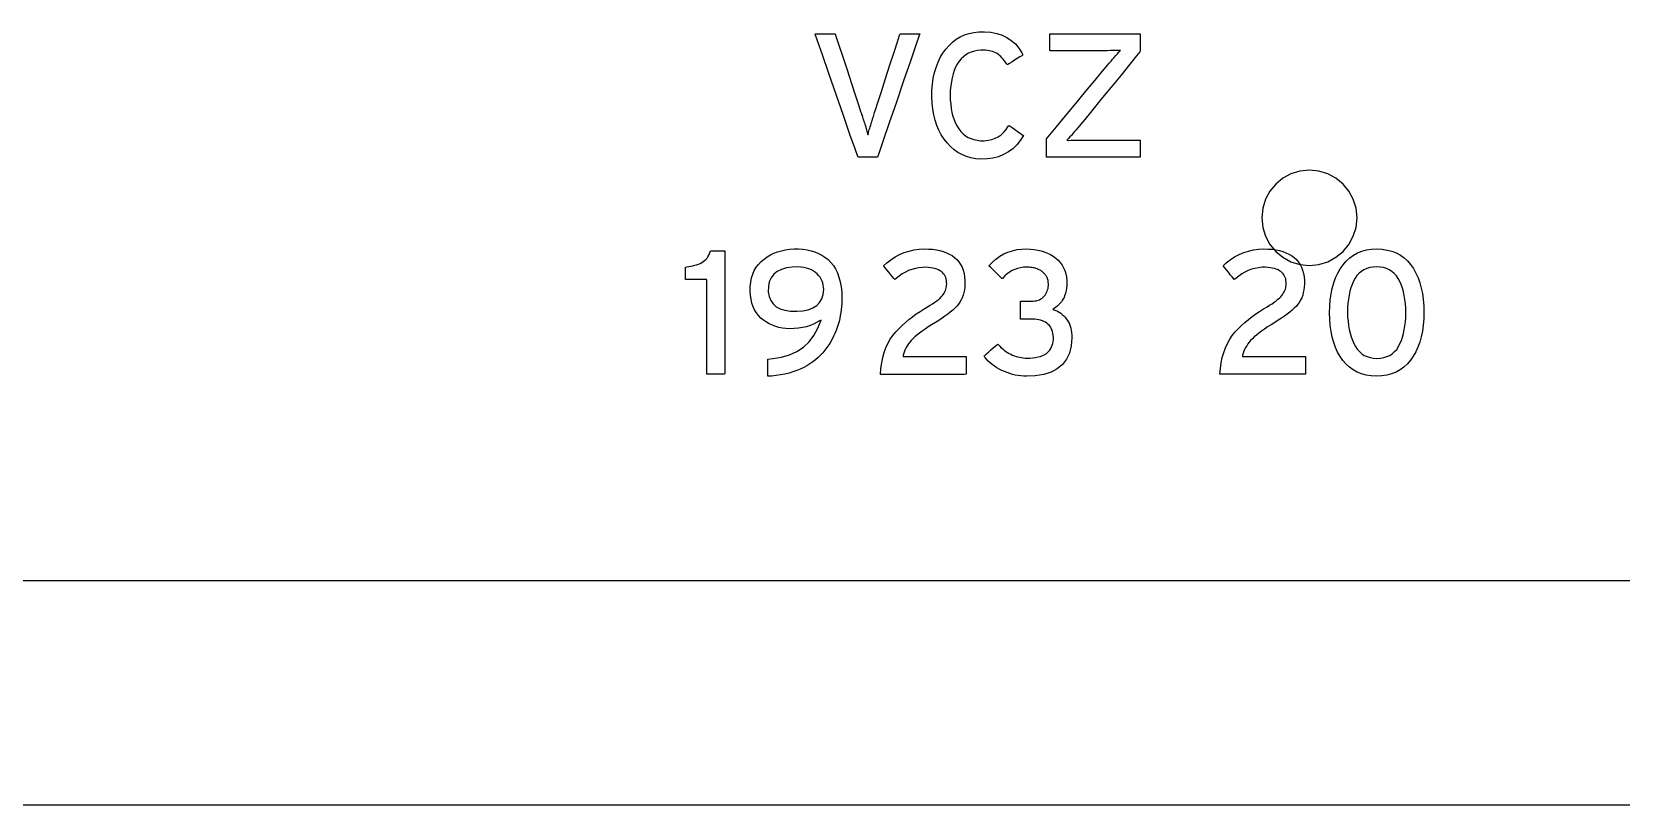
# Model space of a CAD drawing. Extents: x 1 to 47.7, y 0.2 to 33.3.
# Drawn here: x 35.54 to 36.791, y 10.156 to 10.765 of the extents above; entities that cross this region are included whole.
import ezdxf

# ---------------------------------------------------------------- set-up
doc = ezdxf.new("R2010")
doc.units = 0
doc.header["$MEASUREMENT"] = 0
for name, color, linetype in [('1_1__SCREW_TERMINAL_BLOCK_', 7, 'CONTINUOUS'), ('1_2__CONNECTORIZED_RELAY__', 7, 'CONTINUOUS'), ('4_0_____DWG', 7, 'CONTINUOUS')]:
    doc.layers.add(name, color=color, linetype=linetype)

msp = doc.modelspace()

# ---------------------------------------------------------------- linework, layer by layer
at = {"layer": '1_1__SCREW_TERMINAL_BLOCK_'}
for points in [[(36.0715, 10.4954), (36.0715, 10.4982), (36.0715, 10.5058), (36.0715, 10.5167), (36.0715, 10.5293), (36.0715, 10.5424), (36.0715, 10.5543), (36.0715, 10.5637), (36.0715, 10.5691), (36.0713, 10.5699), (36.0701, 10.5699), (36.068, 10.5699), (36.0653, 10.5699), (36.0624, 10.5699), (36.0596, 10.5699), (36.0571, 10.5699), (36.0554, 10.5699), (36.0548, 10.5699), (36.0548, 10.5703), (36.0548, 10.5713), (36.0548, 10.5728), (36.0548, 10.5745), (36.0548, 10.5762), (36.0548, 10.5778), (36.0548, 10.5791), (36.0548, 10.5798), (36.0557, 10.58), (36.0574, 10.5802), (36.059, 10.5804), (36.0606, 10.5808), (36.0621, 10.5812), (36.0635, 10.5816), (36.0649, 10.5821), (36.0663, 10.5827), (36.0676, 10.5834), (36.0687, 10.5841), (36.0698, 10.5849), (36.0708, 10.5858), (36.0717, 10.5868), (36.0724, 10.5879), (36.0731, 10.5891), (36.0736, 10.5904), (36.074, 10.5918), (36.0743, 10.5925), (36.0751, 10.5925), (36.0766, 10.5925), (36.0784, 10.5925), (36.0804, 10.5925), (36.0824, 10.5925), (36.084, 10.5925), (36.0852, 10.5925), (36.0856, 10.5925), (36.0856, 10.5888), (36.0856, 10.5789), (36.0856, 10.5648), (36.0856, 10.5482), (36.0856, 10.5312), (36.0856, 10.5156), (36.0856, 10.5034), (36.0856, 10.4963), (36.0855, 10.4954), (36.0844, 10.4954), (36.0827, 10.4954), (36.0804, 10.4954), (36.0779, 10.4954), (36.0755, 10.4954), (36.0735, 10.4954), (36.072, 10.4954)], [(36.1778, 10.5553), (36.1778, 10.5531), (36.1777, 10.5509), (36.1775, 10.5486), (36.1773, 10.5463), (36.1769, 10.544), (36.1766, 10.5417), (36.1761, 10.5394), (36.1756, 10.537), (36.1749, 10.5346), (36.1742, 10.5322), (36.1733, 10.5299), (36.1723, 10.5276), (36.1713, 10.5253), (36.1701, 10.523), (36.1689, 10.5208), (36.1675, 10.5186), (36.166, 10.5164), (36.1645, 10.5143), (36.1628, 10.5123), (36.1611, 10.5104), (36.1591, 10.5086), (36.1571, 10.5068), (36.155, 10.5052), (36.1527, 10.5036), (36.1503, 10.5021), (36.1478, 10.5007), (36.1451, 10.4994), (36.1423, 10.4983), (36.1393, 10.4972), (36.1362, 10.4963), (36.1329, 10.4955), (36.1296, 10.4949), (36.126, 10.4944), (36.1224, 10.494), (36.1195, 10.4938), (36.1195, 10.4945), (36.1195, 10.496), (36.1195, 10.4981), (36.1195, 10.5004), (36.1195, 10.5027), (36.1195, 10.5048), (36.1195, 10.5065), (36.1195, 10.5074), (36.1235, 10.5078), (36.1304, 10.5089), (36.1367, 10.5107), (36.1424, 10.5133), (36.1475, 10.5168), (36.152, 10.5209), (36.1558, 10.5259), (36.159, 10.5316), (36.1616, 10.538), (36.1602, 10.5376), (36.1579, 10.5361), (36.1555, 10.5348), (36.1528, 10.5337), (36.15, 10.5328), (36.1469, 10.5321), (36.1437, 10.5316), (36.1403, 10.5314), (36.1367, 10.5313), (36.1338, 10.5314), (36.131, 10.5318), (36.1283, 10.5323), (36.1257, 10.533), (36.1231, 10.534), (36.1207, 10.5351), (36.1184, 10.5364), (36.1162, 10.5379), (36.1141, 10.5397), (36.1122, 10.5416), (36.1105, 10.5437), (36.1091, 10.5461), (36.1079, 10.5486), (36.107, 10.5514), (36.1063, 10.5544), (36.1058, 10.5575), (36.1056, 10.5609), (36.1057, 10.5645), (36.1061, 10.568), (36.1068, 10.5712), (36.1077, 10.5742), (36.1089, 10.577), (36.1104, 10.5796), (36.1122, 10.5819), (36.1142, 10.5841), (36.1166, 10.586), (36.119, 10.5878), (36.1216, 10.5893), (36.1243, 10.5907), (36.1272, 10.5918), (36.1303, 10.5927), (36.1334, 10.5934), (36.1368, 10.5938), (36.1402, 10.5941), (36.1438, 10.5941), (36.1472, 10.5939), (36.1505, 10.5934), (36.1536, 10.5927), (36.1565, 10.5918), (36.1593, 10.5906), (36.162, 10.5892), (36.1645, 10.5876), (36.1669, 10.5857), (36.1691, 10.5835), (36.1711, 10.5811), (36.1728, 10.5783), (36.1743, 10.5752), (36.1755, 10.5719), (36.1765, 10.5682), (36.1772, 10.5642), (36.1777, 10.5599)], [(36.4754, 10.4954), (36.4758, 10.5), (36.4764, 10.5044), (36.4773, 10.5086), (36.4784, 10.5126), (36.4798, 10.5163), (36.4814, 10.5197), (36.4832, 10.523), (36.4852, 10.526), (36.4875, 10.5287), (36.4899, 10.5313), (36.4925, 10.5338), (36.4951, 10.5362), (36.4979, 10.5385), (36.5007, 10.5408), (36.5036, 10.5429), (36.5067, 10.5449), (36.5098, 10.5469), (36.5126, 10.5485), (36.5146, 10.5497), (36.5165, 10.5509), (36.5182, 10.5521), (36.5197, 10.5533), (36.5211, 10.5544), (36.5223, 10.5554), (36.5234, 10.5564), (36.5243, 10.5574), (36.525, 10.5584), (36.5256, 10.5594), (36.5261, 10.5604), (36.5266, 10.5614), (36.527, 10.5624), (36.5272, 10.5634), (36.5274, 10.5645), (36.5276, 10.5656), (36.5276, 10.5667), (36.5276, 10.568), (36.5274, 10.5693), (36.5272, 10.5705), (36.5268, 10.5716), (36.5264, 10.5727), (36.5258, 10.5736), (36.5251, 10.5746), (36.5243, 10.5754), (36.5235, 10.5762), (36.5224, 10.5769), (36.5212, 10.5776), (36.5198, 10.5781), (36.5184, 10.5786), (36.5167, 10.579), (36.515, 10.5793), (36.5131, 10.5795), (36.511, 10.5796), (36.5086, 10.5796), (36.5058, 10.5793), (36.503, 10.5788), (36.5003, 10.5781), (36.4977, 10.5771), (36.4951, 10.5759), (36.4926, 10.5744), (36.4902, 10.5727), (36.4879, 10.5708), (36.4867, 10.57), (36.4861, 10.5708), (36.485, 10.5721), (36.4836, 10.5738), (36.4821, 10.5757), (36.4806, 10.5776), (36.4793, 10.5792), (36.4783, 10.5804), (36.4779, 10.5809), (36.4803, 10.5831), (36.4836, 10.5856), (36.487, 10.5878), (36.4905, 10.5897), (36.4942, 10.5912), (36.498, 10.5924), (36.5018, 10.5933), (36.5059, 10.5939), (36.51, 10.5941), (36.5133, 10.594), (36.5165, 10.5938), (36.5194, 10.5933), (36.5223, 10.5928), (36.5249, 10.592), (36.5274, 10.5911), (36.5297, 10.59), (36.5318, 10.5888), (36.5338, 10.5874), (36.5356, 10.5857), (36.5371, 10.5839), (36.5385, 10.5819), (36.5396, 10.5797), (36.5405, 10.5774), (36.5412, 10.5748), (36.5417, 10.5721), (36.5419, 10.5692), (36.542, 10.5665), (36.5418, 10.5641), (36.5416, 10.5618), (36.5411, 10.5597), (36.5406, 10.5576), (36.5399, 10.5557), (36.539, 10.5539), (36.538, 10.5522), (36.5369, 10.5506), (36.5356, 10.549), (36.534, 10.5475), (36.5324, 10.5459), (36.5305, 10.5444), (36.5285, 10.5428), (36.5263, 10.5411), (36.5239, 10.5395), (36.5214, 10.5379), (36.5187, 10.5362), (36.5158, 10.5344), (36.513, 10.5327), (36.5105, 10.531), (36.5082, 10.5294), (36.5061, 10.5278), (36.5042, 10.5263), (36.5025, 10.5248), (36.501, 10.5234), (36.4996, 10.5221), (36.4985, 10.5207), (36.4974, 10.5193), (36.4965, 10.5179), (36.4956, 10.5164), (36.4949, 10.515), (36.4943, 10.5135), (36.4937, 10.512), (36.4933, 10.5105), (36.4933, 10.5095), (36.4962, 10.5095), (36.5018, 10.5095), (36.5092, 10.5095), (36.5175, 10.5095), (36.5259, 10.5095), (36.5335, 10.5095), (36.5393, 10.5095), (36.5426, 10.5095), (36.5429, 10.5093), (36.5429, 10.5083), (36.5429, 10.5066), (36.5429, 10.5044), (36.5429, 10.502), (36.5429, 10.4997), (36.5429, 10.4976), (36.5429, 10.4961), (36.5429, 10.4954), (36.5414, 10.4954), (36.5358, 10.4954), (36.5269, 10.4954), (36.5162, 10.4954), (36.5047, 10.4954), (36.4937, 10.4954), (36.4843, 10.4954), (36.4778, 10.4954)], [(36.636, 10.5441), (36.6359, 10.539), (36.6355, 10.5341), (36.6348, 10.5294), (36.6339, 10.525), (36.6327, 10.5208), (36.6313, 10.5168), (36.6296, 10.5131), (36.6277, 10.5096), (36.6254, 10.5064), (36.623, 10.5035), (36.6203, 10.501), (36.6173, 10.4989), (36.6141, 10.4971), (36.6106, 10.4957), (36.6069, 10.4947), (36.6029, 10.4941), (36.5987, 10.4938), (36.5946, 10.4941), (36.5907, 10.4947), (36.587, 10.4957), (36.5836, 10.4971), (36.5804, 10.4988), (36.5774, 10.5009), (36.5747, 10.5034), (36.5723, 10.5063), (36.5701, 10.5095), (36.5681, 10.5129), (36.5664, 10.5166), (36.565, 10.5205), (36.5638, 10.5247), (36.5629, 10.5291), (36.5623, 10.5337), (36.5619, 10.5387), (36.5617, 10.5438), (36.5619, 10.549), (36.5623, 10.5539), (36.5629, 10.5586), (36.5638, 10.563), (36.565, 10.5673), (36.5665, 10.5712), (36.5682, 10.5749), (36.5702, 10.5784), (36.5724, 10.5816), (36.5749, 10.5845), (36.5776, 10.587), (36.5806, 10.5892), (36.5838, 10.5909), (36.5872, 10.5923), (36.5909, 10.5933), (36.5948, 10.5939), (36.599, 10.5941), (36.6032, 10.5938), (36.6072, 10.5932), (36.6109, 10.5922), (36.6143, 10.5909), (36.6175, 10.5892), (36.6204, 10.5871), (36.6231, 10.5846), (36.6256, 10.5818), (36.6278, 10.5786), (36.6297, 10.5751), (36.6314, 10.5714), (36.6328, 10.5675), (36.6339, 10.5633), (36.6348, 10.5589), (36.6355, 10.5542), (36.6359, 10.5493)], [(36.1635, 10.5622), (36.1634, 10.5639), (36.1631, 10.5656), (36.1627, 10.5673), (36.1622, 10.5688), (36.1615, 10.5703), (36.1606, 10.5718), (36.1595, 10.5731), (36.1583, 10.5744), (36.157, 10.5756), (36.1555, 10.5767), (36.1538, 10.5776), (36.1519, 10.5784), (36.1499, 10.579), (36.1478, 10.5795), (36.1454, 10.5798), (36.143, 10.58), (36.1388, 10.5798), (36.1342, 10.5792), (36.1302, 10.578), (36.1269, 10.5763), (36.1242, 10.5741), (36.1221, 10.5714), (36.1207, 10.5682), (36.12, 10.5645), (36.1199, 10.5604), (36.1206, 10.5567), (36.1218, 10.5535), (36.1237, 10.5508), (36.1261, 10.5486), (36.1293, 10.5469), (36.133, 10.5458), (36.1373, 10.5451), (36.1423, 10.545), (36.1472, 10.5454), (36.1514, 10.5462), (36.155, 10.5476), (36.158, 10.5495), (36.1603, 10.5519), (36.162, 10.5548), (36.1631, 10.5582)], [(36.6218, 10.5438), (36.6217, 10.5475), (36.6215, 10.5509), (36.6211, 10.5542), (36.6206, 10.5574), (36.6199, 10.5604), (36.6191, 10.5633), (36.6182, 10.566), (36.6171, 10.5685), (36.6158, 10.5709), (36.6144, 10.573), (36.6127, 10.5748), (36.6109, 10.5764), (36.6088, 10.5777), (36.6066, 10.5787), (36.6042, 10.5794), (36.6015, 10.5798), (36.5987, 10.58), (36.596, 10.5798), (36.5934, 10.5794), (36.591, 10.5787), (36.5888, 10.5777), (36.5868, 10.5764), (36.585, 10.5749), (36.5833, 10.5731), (36.5819, 10.571), (36.5806, 10.5687), (36.5795, 10.5662), (36.5785, 10.5635), (36.5777, 10.5607), (36.5771, 10.5577), (36.5766, 10.5546), (36.5762, 10.5512), (36.576, 10.5478), (36.576, 10.5441), (36.576, 10.5405), (36.5763, 10.5371), (36.5767, 10.5338), (36.5772, 10.5307), (36.5779, 10.5277), (36.5787, 10.5249), (36.5797, 10.5222), (36.5809, 10.5197), (36.5821, 10.5173), (36.5836, 10.5151), (36.5852, 10.5132), (36.5871, 10.5116), (36.5891, 10.5103), (36.5913, 10.5093), (36.5937, 10.5085), (36.5962, 10.5081), (36.599, 10.5079), (36.6018, 10.5081), (36.6044, 10.5085), (36.6068, 10.5093), (36.6091, 10.5103), (36.6111, 10.5116), (36.6129, 10.5132), (36.6146, 10.515), (36.616, 10.5172), (36.6172, 10.5195), (36.6183, 10.522), (36.6192, 10.5247), (36.62, 10.5275), (36.6206, 10.5304), (36.6211, 10.5335), (36.6215, 10.5368), (36.6217, 10.5402)]]:
    msp.add_lwpolyline(points, close=True, dxfattribs=at)
at = {"layer": '1_2__CONNECTORIZED_RELAY__'}
for points in [[(36.2058, 10.6663), (36.2053, 10.6663), (36.2037, 10.6663), (36.2016, 10.6663), (36.199, 10.6663), (36.1963, 10.6663), (36.1939, 10.6663), (36.1919, 10.6663), (36.1907, 10.6663), (36.1903, 10.6668), (36.1882, 10.6728), (36.1842, 10.6842), (36.1791, 10.6991), (36.1733, 10.7157), (36.1675, 10.7322), (36.1625, 10.7469), (36.1587, 10.7578), (36.1568, 10.7632), (36.157, 10.7635), (36.1583, 10.7635), (36.1604, 10.7635), (36.163, 10.7635), (36.1657, 10.7635), (36.1684, 10.7635), (36.1706, 10.7635), (36.172, 10.7635), (36.1725, 10.7635), (36.1734, 10.7608), (36.1755, 10.7544), (36.1785, 10.7454), (36.1819, 10.735), (36.1854, 10.7243), (36.1886, 10.7145), (36.1911, 10.7068), (36.1926, 10.7022), (36.193, 10.7011), (36.1933, 10.7), (36.1937, 10.699), (36.194, 10.6979), (36.1944, 10.6968), (36.1948, 10.6957), (36.1952, 10.6945), (36.1955, 10.6934), (36.1959, 10.6922), (36.1963, 10.691), (36.1966, 10.6898), (36.1969, 10.6888), (36.1972, 10.6878), (36.1974, 10.6868), (36.1977, 10.6859), (36.1979, 10.6851), (36.1981, 10.6843), (36.1983, 10.6839), (36.1984, 10.6846), (36.1987, 10.6854), (36.1989, 10.6862), (36.1991, 10.6871), (36.1994, 10.6881), (36.1998, 10.6892), (36.2001, 10.6903), (36.2005, 10.6914), (36.2009, 10.6926), (36.2012, 10.6938), (36.2016, 10.695), (36.2019, 10.6962), (36.2023, 10.6973), (36.2026, 10.6984), (36.2029, 10.6995), (36.2033, 10.7005), (36.2036, 10.7016), (36.2042, 10.7036), (36.2061, 10.7094), (36.2089, 10.718), (36.2122, 10.7282), (36.2156, 10.7389), (36.2189, 10.7489), (36.2215, 10.7571), (36.2232, 10.7623), (36.2237, 10.7635), (36.2245, 10.7635), (36.2263, 10.7635), (36.2286, 10.7635), (36.2313, 10.7635), (36.2339, 10.7635), (36.2363, 10.7635), (36.2382, 10.7635), (36.2391, 10.7635), (36.2387, 10.762), (36.2361, 10.7544), (36.2318, 10.7419), (36.2264, 10.7263), (36.2207, 10.7096), (36.2151, 10.6934), (36.2104, 10.6795), (36.2071, 10.6699)], [(36.3209, 10.6833), (36.3183, 10.6794), (36.3155, 10.6759), (36.3123, 10.6729), (36.3089, 10.6704), (36.3051, 10.6683), (36.3011, 10.6667), (36.2967, 10.6656), (36.2921, 10.6649), (36.2873, 10.6648), (36.2833, 10.6651), (36.2794, 10.6658), (36.2758, 10.6669), (36.2723, 10.6683), (36.2691, 10.6701), (36.2661, 10.6722), (36.2633, 10.6747), (36.2607, 10.6775), (36.2583, 10.6806), (36.2561, 10.684), (36.2542, 10.6875), (36.2526, 10.6913), (36.2512, 10.6954), (36.2502, 10.6997), (36.2494, 10.7042), (36.2489, 10.7089), (36.2486, 10.7139), (36.2487, 10.719), (36.2491, 10.7239), (36.2498, 10.7285), (36.2508, 10.7329), (36.252, 10.737), (36.2535, 10.741), (36.2553, 10.7447), (36.2574, 10.7481), (36.2597, 10.7514), (36.2622, 10.7543), (36.2649, 10.7569), (36.2679, 10.7591), (36.271, 10.761), (36.2744, 10.7625), (36.2779, 10.7636), (36.2817, 10.7645), (36.2857, 10.7649), (36.2902, 10.765), (36.2951, 10.7646), (36.2997, 10.7637), (36.3039, 10.7624), (36.3077, 10.7605), (36.3112, 10.7582), (36.3144, 10.7555), (36.3172, 10.7522), (36.3196, 10.7485), (36.3203, 10.7468), (36.3194, 10.7462), (36.3178, 10.7452), (36.3159, 10.7439), (36.3137, 10.7426), (36.3117, 10.7412), (36.3099, 10.7401), (36.3086, 10.7392), (36.308, 10.7389), (36.3073, 10.74), (36.3065, 10.7413), (36.3056, 10.7425), (36.3047, 10.7436), (36.3038, 10.7446), (36.3029, 10.7455), (36.302, 10.7464), (36.301, 10.7472), (36.3, 10.7479), (36.2989, 10.7484), (36.2978, 10.749), (36.2965, 10.7494), (36.2952, 10.7498), (36.2939, 10.7501), (36.2925, 10.7503), (36.291, 10.7505), (36.2894, 10.7505), (36.2873, 10.7505), (36.2846, 10.7503), (36.2821, 10.7498), (36.2797, 10.7491), (36.2775, 10.7481), (36.2755, 10.7469), (36.2735, 10.7454), (36.2718, 10.7437), (36.2702, 10.7418), (36.2687, 10.7396), (36.2674, 10.7372), (36.2663, 10.7346), (36.2654, 10.7319), (36.2646, 10.7289), (36.264, 10.7258), (36.2635, 10.7224), (36.2632, 10.7189), (36.2631, 10.7152), (36.2632, 10.7115), (36.2635, 10.708), (36.2639, 10.7047), (36.2645, 10.7016), (36.2652, 10.6986), (36.2662, 10.6958), (36.2673, 10.6932), (36.2686, 10.6908), (36.27, 10.6886), (36.2716, 10.6865), (36.2733, 10.6847), (36.2752, 10.6832), (36.2772, 10.6819), (36.2794, 10.6809), (36.2818, 10.6801), (36.2843, 10.6796), (36.287, 10.6793), (36.2899, 10.6793), (36.293, 10.6796), (36.2958, 10.6802), (36.2985, 10.6812), (36.3009, 10.6824), (36.3032, 10.684), (36.3052, 10.6859), (36.3071, 10.6882), (36.3088, 10.6907), (36.3094, 10.6913), (36.3104, 10.6906), (36.3119, 10.6896), (36.3138, 10.6883), (36.3158, 10.6869), (36.3177, 10.6856), (36.3193, 10.6844), (36.3204, 10.6836)], [(36.3388, 10.6663), (36.3388, 10.6668), (36.3388, 10.6682), (36.3388, 10.6702), (36.3388, 10.6725), (36.3388, 10.675), (36.3388, 10.6772), (36.3388, 10.6791), (36.3388, 10.6802), (36.3389, 10.6807), (36.3416, 10.6839), (36.3468, 10.6903), (36.3539, 10.6988), (36.3619, 10.7085), (36.37, 10.7182), (36.3772, 10.727), (36.3828, 10.7338), (36.3859, 10.7375), (36.387, 10.7388), (36.3883, 10.7404), (36.3897, 10.7419), (36.391, 10.7434), (36.3922, 10.7449), (36.3935, 10.7463), (36.3947, 10.7476), (36.3959, 10.7489), (36.3971, 10.7502), (36.3955, 10.7503), (36.3935, 10.7502), (36.3914, 10.7502), (36.3892, 10.7502), (36.3869, 10.7501), (36.3846, 10.7501), (36.3822, 10.7501), (36.3798, 10.7501), (36.3776, 10.7501), (36.3759, 10.7501), (36.3721, 10.7501), (36.3669, 10.7501), (36.3609, 10.7501), (36.3548, 10.7501), (36.3491, 10.7501), (36.3446, 10.7501), (36.342, 10.7501), (36.3415, 10.7502), (36.3415, 10.751), (36.3415, 10.7526), (36.3415, 10.7547), (36.3415, 10.757), (36.3415, 10.7592), (36.3415, 10.7612), (36.3415, 10.7627), (36.3415, 10.7635), (36.3429, 10.7635), (36.3487, 10.7635), (36.3579, 10.7635), (36.3693, 10.7635), (36.3814, 10.7635), (36.3931, 10.7635), (36.4031, 10.7635), (36.41, 10.7635), (36.4126, 10.7635), (36.4126, 10.763), (36.4126, 10.7616), (36.4126, 10.7596), (36.4126, 10.7573), (36.4126, 10.7549), (36.4126, 10.7526), (36.4126, 10.7508), (36.4126, 10.7497), (36.4125, 10.7492), (36.4098, 10.746), (36.4046, 10.7396), (36.3976, 10.731), (36.3897, 10.7214), (36.3818, 10.7116), (36.3746, 10.7029), (36.3691, 10.6961), (36.366, 10.6924), (36.3649, 10.691), (36.3636, 10.6894), (36.3623, 10.6879), (36.361, 10.6864), (36.3597, 10.6849), (36.3585, 10.6835), (36.3573, 10.6822), (36.3561, 10.6809), (36.3549, 10.6796), (36.3564, 10.6795), (36.3584, 10.6796), (36.3605, 10.6796), (36.3627, 10.6797), (36.365, 10.6797), (36.3673, 10.6797), (36.3697, 10.6797), (36.3721, 10.6797), (36.3743, 10.6797), (36.3761, 10.6797), (36.3801, 10.6797), (36.3857, 10.6797), (36.392, 10.6797), (36.3986, 10.6797), (36.4046, 10.6797), (36.4093, 10.6797), (36.4121, 10.6797), (36.4126, 10.6796), (36.4126, 10.6788), (36.4126, 10.6772), (36.4126, 10.6751), (36.4126, 10.6729), (36.4126, 10.6706), (36.4126, 10.6686), (36.4126, 10.6671), (36.4126, 10.6664), (36.4112, 10.6663), (36.4052, 10.6663), (36.3956, 10.6663), (36.3838, 10.6663), (36.3712, 10.6663), (36.359, 10.6663), (36.3486, 10.6663), (36.3415, 10.6663)], [(36.5084, 10.6186), (36.5091, 10.611), (36.5113, 10.604), (36.5148, 10.5976), (36.5194, 10.5921), (36.5249, 10.5875), (36.5313, 10.584), (36.5383, 10.5818), (36.5459, 10.5811), (36.5534, 10.5818), (36.5605, 10.584), (36.5668, 10.5875), (36.5724, 10.5921), (36.577, 10.5976), (36.5804, 10.604), (36.5826, 10.611), (36.5834, 10.6186), (36.5826, 10.6261), (36.5804, 10.6332), (36.577, 10.6395), (36.5724, 10.6451), (36.5668, 10.6497), (36.5605, 10.6531), (36.5534, 10.6553), (36.5459, 10.6561), (36.5383, 10.6553), (36.5313, 10.6531), (36.5249, 10.6497), (36.5194, 10.6451), (36.5148, 10.6395), (36.5113, 10.6332), (36.5091, 10.6261)], [(36.2081, 10.4953), (36.2085, 10.5), (36.2092, 10.5044), (36.2101, 10.5086), (36.2112, 10.5126), (36.2125, 10.5163), (36.2141, 10.5197), (36.2159, 10.523), (36.218, 10.526), (36.2202, 10.5287), (36.2227, 10.5313), (36.2252, 10.5338), (36.2279, 10.5362), (36.2306, 10.5385), (36.2334, 10.5407), (36.2364, 10.5429), (36.2394, 10.5449), (36.2426, 10.5468), (36.2453, 10.5485), (36.2473, 10.5497), (36.2492, 10.5509), (36.2509, 10.5521), (36.2525, 10.5533), (36.2538, 10.5543), (36.2551, 10.5554), (36.2561, 10.5564), (36.257, 10.5574), (36.2577, 10.5584), (36.2583, 10.5593), (36.2589, 10.5603), (36.2593, 10.5614), (36.2597, 10.5624), (36.26, 10.5634), (36.2602, 10.5645), (36.2603, 10.5656), (36.2604, 10.5667), (36.2603, 10.568), (36.2602, 10.5693), (36.2599, 10.5705), (36.2596, 10.5716), (36.2591, 10.5726), (36.2585, 10.5736), (36.2579, 10.5746), (36.2571, 10.5754), (36.2562, 10.5762), (36.2551, 10.5769), (36.2539, 10.5776), (36.2526, 10.5781), (36.2511, 10.5786), (36.2495, 10.579), (36.2477, 10.5793), (36.2458, 10.5795), (36.2438, 10.5796), (36.2413, 10.5795), (36.2385, 10.5793), (36.2357, 10.5788), (36.233, 10.578), (36.2304, 10.5771), (36.2278, 10.5759), (36.2254, 10.5744), (36.2229, 10.5727), (36.2206, 10.5708), (36.2195, 10.57), (36.2188, 10.5708), (36.2177, 10.5721), (36.2163, 10.5738), (36.2148, 10.5757), (36.2133, 10.5775), (36.212, 10.5792), (36.2111, 10.5803), (36.2106, 10.5809), (36.2131, 10.5831), (36.2163, 10.5856), (36.2197, 10.5878), (36.2233, 10.5897), (36.2269, 10.5912), (36.2307, 10.5924), (36.2346, 10.5933), (36.2386, 10.5939), (36.2428, 10.5941), (36.2461, 10.594), (36.2492, 10.5938), (36.2522, 10.5933), (36.255, 10.5928), (36.2576, 10.592), (36.2601, 10.5911), (36.2624, 10.59), (36.2646, 10.5888), (36.2666, 10.5874), (36.2683, 10.5857), (36.2699, 10.5839), (36.2712, 10.5819), (36.2724, 10.5797), (36.2733, 10.5774), (36.274, 10.5748), (36.2744, 10.5721), (36.2747, 10.5692), (36.2747, 10.5665), (36.2746, 10.5641), (36.2743, 10.5618), (36.2739, 10.5597), (36.2733, 10.5576), (36.2726, 10.5557), (36.2718, 10.5539), (36.2708, 10.5521), (36.2696, 10.5505), (36.2683, 10.549), (36.2668, 10.5475), (36.2651, 10.5459), (36.2632, 10.5443), (36.2612, 10.5427), (36.259, 10.5411), (36.2567, 10.5395), (36.2541, 10.5378), (36.2514, 10.5362), (36.2485, 10.5344), (36.2458, 10.5327), (36.2433, 10.531), (36.2409, 10.5294), (36.2388, 10.5278), (36.2369, 10.5263), (36.2352, 10.5248), (36.2337, 10.5234), (36.2324, 10.5221), (36.2312, 10.5207), (36.2302, 10.5193), (36.2292, 10.5179), (36.2284, 10.5164), (36.2276, 10.515), (36.227, 10.5135), (36.2265, 10.512), (36.2261, 10.5105), (36.226, 10.5094), (36.2289, 10.5094), (36.2345, 10.5094), (36.2419, 10.5094), (36.2503, 10.5094), (36.2587, 10.5094), (36.2662, 10.5094), (36.2721, 10.5094), (36.2753, 10.5094), (36.2757, 10.5093), (36.2757, 10.5083), (36.2757, 10.5066), (36.2757, 10.5044), (36.2757, 10.502), (36.2757, 10.4996), (36.2757, 10.4976), (36.2757, 10.4961), (36.2757, 10.4954), (36.2742, 10.4953), (36.2685, 10.4953), (36.2597, 10.4953), (36.2489, 10.4953), (36.2374, 10.4953), (36.2264, 10.4953), (36.2171, 10.4953), (36.2106, 10.4953)], [(36.3589, 10.5242), (36.3584, 10.5178), (36.357, 10.5121), (36.3547, 10.5072), (36.3515, 10.503), (36.3474, 10.4996), (36.3425, 10.497), (36.3367, 10.4952), (36.3301, 10.4941), (36.3233, 10.4938), (36.321, 10.4939), (36.3188, 10.4941), (36.3166, 10.4944), (36.3143, 10.4948), (36.3122, 10.4953), (36.31, 10.496), (36.3079, 10.4967), (36.3058, 10.4975), (36.3037, 10.4984), (36.3017, 10.4994), (36.2998, 10.5005), (36.298, 10.5017), (36.2962, 10.503), (36.2946, 10.5044), (36.2931, 10.5058), (36.2917, 10.5073), (36.2904, 10.5089), (36.2898, 10.51), (36.2905, 10.5105), (36.2917, 10.5116), (36.2934, 10.513), (36.2951, 10.5146), (36.2969, 10.5162), (36.2985, 10.5176), (36.2998, 10.5186), (36.3005, 10.5192), (36.3011, 10.5186), (36.3022, 10.5174), (36.3033, 10.5163), (36.3045, 10.5153), (36.3057, 10.5143), (36.3069, 10.5134), (36.3082, 10.5126), (36.3095, 10.5118), (36.3108, 10.5111), (36.3122, 10.5105), (36.3136, 10.51), (36.315, 10.5095), (36.3164, 10.5091), (36.3178, 10.5088), (36.3192, 10.5085), (36.3206, 10.5083), (36.3221, 10.5082), (36.3235, 10.5082), (36.3258, 10.5082), (36.3281, 10.5083), (36.3303, 10.5086), (36.3323, 10.509), (36.3341, 10.5095), (36.3358, 10.5101), (36.3372, 10.5108), (36.3386, 10.5116), (36.3397, 10.5125), (36.3407, 10.5135), (36.3416, 10.5145), (36.3423, 10.5157), (36.3429, 10.5169), (36.3434, 10.5183), (36.3438, 10.5197), (36.3441, 10.5212), (36.3443, 10.5228), (36.3443, 10.5244), (36.3442, 10.5261), (36.344, 10.5276), (36.3437, 10.5291), (36.3432, 10.5304), (36.3427, 10.5316), (36.342, 10.5328), (36.3412, 10.5338), (36.3403, 10.5347), (36.3393, 10.5356), (36.3381, 10.5363), (36.3369, 10.5369), (36.3357, 10.5374), (36.3343, 10.5379), (36.3329, 10.5383), (36.3314, 10.5385), (36.3298, 10.5387), (36.3282, 10.5388), (36.3272, 10.5388), (36.3266, 10.5388), (36.3256, 10.5388), (36.3243, 10.5388), (36.3228, 10.5388), (36.3213, 10.5388), (36.32, 10.5388), (36.319, 10.5388), (36.3185, 10.5388), (36.3184, 10.539), (36.3184, 10.54), (36.3184, 10.5417), (36.3184, 10.5438), (36.3184, 10.5462), (36.3184, 10.5485), (36.3184, 10.5506), (36.3184, 10.5521), (36.3184, 10.5529), (36.3186, 10.5529), (36.3193, 10.5529), (36.3203, 10.5529), (36.3217, 10.5529), (36.3232, 10.5529), (36.3246, 10.5529), (36.3258, 10.5529), (36.3267, 10.5529), (36.3271, 10.5529), (36.3284, 10.5529), (36.3298, 10.5531), (36.3311, 10.5533), (36.3323, 10.5537), (36.3335, 10.5541), (36.3345, 10.5547), (36.3355, 10.5553), (36.3364, 10.5561), (36.3372, 10.5569), (36.3379, 10.5578), (36.3385, 10.5587), (36.339, 10.5597), (36.3394, 10.5607), (36.3398, 10.5618), (36.3401, 10.5629), (36.3402, 10.564), (36.3404, 10.5652), (36.3404, 10.5663), (36.3404, 10.5668), (36.3403, 10.5673), (36.3403, 10.5678), (36.3402, 10.5683), (36.3402, 10.5688), (36.3401, 10.5693), (36.34, 10.5699), (36.3398, 10.5704), (36.3397, 10.5709), (36.3394, 10.5715), (36.3392, 10.572), (36.3389, 10.5725), (36.3386, 10.573), (36.3382, 10.5735), (36.3379, 10.5739), (36.3375, 10.5744), (36.337, 10.5748), (36.3366, 10.5753), (36.3361, 10.5757), (36.3356, 10.5762), (36.335, 10.5766), (36.3344, 10.577), (36.3338, 10.5774), (36.3331, 10.5777), (36.3324, 10.578), (36.3317, 10.5784), (36.3309, 10.5786), (36.3301, 10.5789), (36.3292, 10.5791), (36.3283, 10.5793), (36.3273, 10.5794), (36.3263, 10.5795), (36.3252, 10.5796), (36.3241, 10.5797), (36.323, 10.5797), (36.3209, 10.5796), (36.3185, 10.5793), (36.3162, 10.5788), (36.314, 10.578), (36.3119, 10.5771), (36.3099, 10.5759), (36.3079, 10.5745), (36.3061, 10.5728), (36.3043, 10.5709), (36.3037, 10.5709), (36.3028, 10.5718), (36.3015, 10.5732), (36.2998, 10.5748), (36.298, 10.5765), (36.2964, 10.5782), (36.2949, 10.5796), (36.2939, 10.5806), (36.2936, 10.5809), (36.2963, 10.5837), (36.2991, 10.5861), (36.3022, 10.5883), (36.3053, 10.5901), (36.3086, 10.5915), (36.3121, 10.5927), (36.3157, 10.5935), (36.3195, 10.5939), (36.3233, 10.5941), (36.3263, 10.594), (36.3292, 10.5937), (36.332, 10.5932), (36.3347, 10.5926), (36.3372, 10.5918), (36.3397, 10.5908), (36.342, 10.5897), (36.3442, 10.5883), (36.3463, 10.5869), (36.3482, 10.5852), (36.3498, 10.5834), (36.3512, 10.5814), (36.3524, 10.5793), (36.3534, 10.577), (36.3542, 10.5746), (36.3547, 10.572), (36.355, 10.5693), (36.355, 10.5669), (36.3549, 10.565), (36.3547, 10.5632), (36.3544, 10.5616), (36.3541, 10.56), (36.3537, 10.5585), (36.3532, 10.5571), (36.3527, 10.5559), (36.3521, 10.5547), (36.3513, 10.5536), (36.3506, 10.5525), (36.3498, 10.5515), (36.3489, 10.5505), (36.348, 10.5497), (36.347, 10.5488), (36.346, 10.548), (36.345, 10.5473), (36.3439, 10.5466), (36.3447, 10.5461), (36.3462, 10.5456), (36.3476, 10.545), (36.3489, 10.5442), (36.3501, 10.5434), (36.3513, 10.5425), (36.3525, 10.5415), (36.3535, 10.5403), (36.3545, 10.5391), (36.3554, 10.5378), (36.3562, 10.5364), (36.3569, 10.535), (36.3575, 10.5334), (36.358, 10.5317), (36.3584, 10.53), (36.3587, 10.5282), (36.3589, 10.5262)]]:
    msp.add_lwpolyline(points, close=True, dxfattribs=at)
at = {"layer": '4_0_____DWG'}
for points in [[(36.8293, 10.3327), (36.7, 10.3327), (36.568, 10.3327), (36.4334, 10.3327), (36.2963, 10.3327), (36.1567, 10.3327), (36.0149, 10.3327), (35.8708, 10.3327), (35.7246, 10.3327), (35.5764, 10.3327), (35.4263, 10.3327)], [(38.6757, 10.1561), (38.496, 10.1561), (38.3143, 10.1561), (38.1308, 10.1561), (37.9455, 10.1561), (37.7585, 10.1561), (37.57, 10.1561), (37.38, 10.1561), (37.1887, 10.1561), (36.996, 10.1561), (36.8022, 10.1561), (36.6074, 10.1561), (36.4115, 10.1561), (36.2148, 10.1561), (36.0172, 10.1561), (35.819, 10.1561), (35.421, 10.1561)]]:
    msp.add_lwpolyline(points, dxfattribs=at)

doc.saveas('drawing.dxf')
